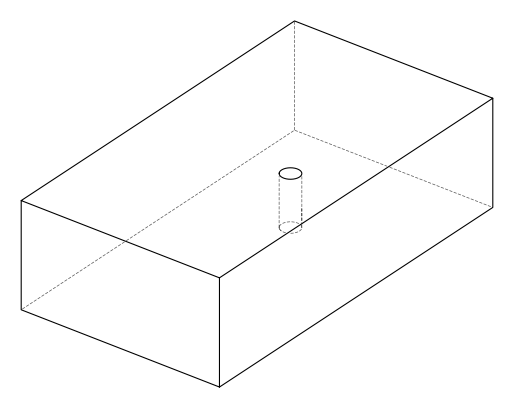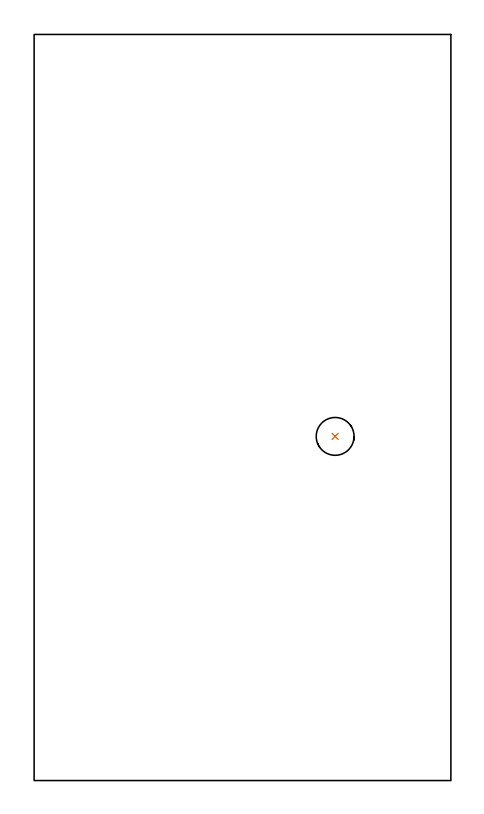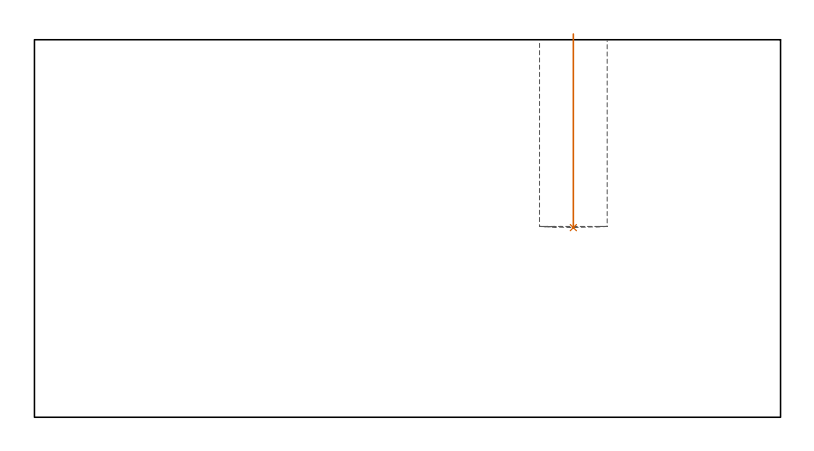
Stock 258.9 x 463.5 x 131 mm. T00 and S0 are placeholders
(PLAN: 1 operations, 0 tool changes, 0.3 min)
(1 INDEXABLE_INSERT_DRILL_BLIND_HOLE_FROM_SOLID | STEP1POCKET | NXT0302_018 | 0.27 min | 28121 mm3)
(TOOL NXT0302_018 | Index. Insert Drill 23.5mm [880-D2350L25-03] | D23.5 PA176 FL71 Z2)
(OP 1 INDEXABLE_INSERT_DRILL_BLIND_HOLE_FROM_SOLID)
G17 G21 G94 G90
T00 M6
G54
G17 G0 G90 X187. Y213.8 S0 M3
G43 Z141. H1
G94 G81 G98 Z65.8 F250. R133.
G80
M5
M2
